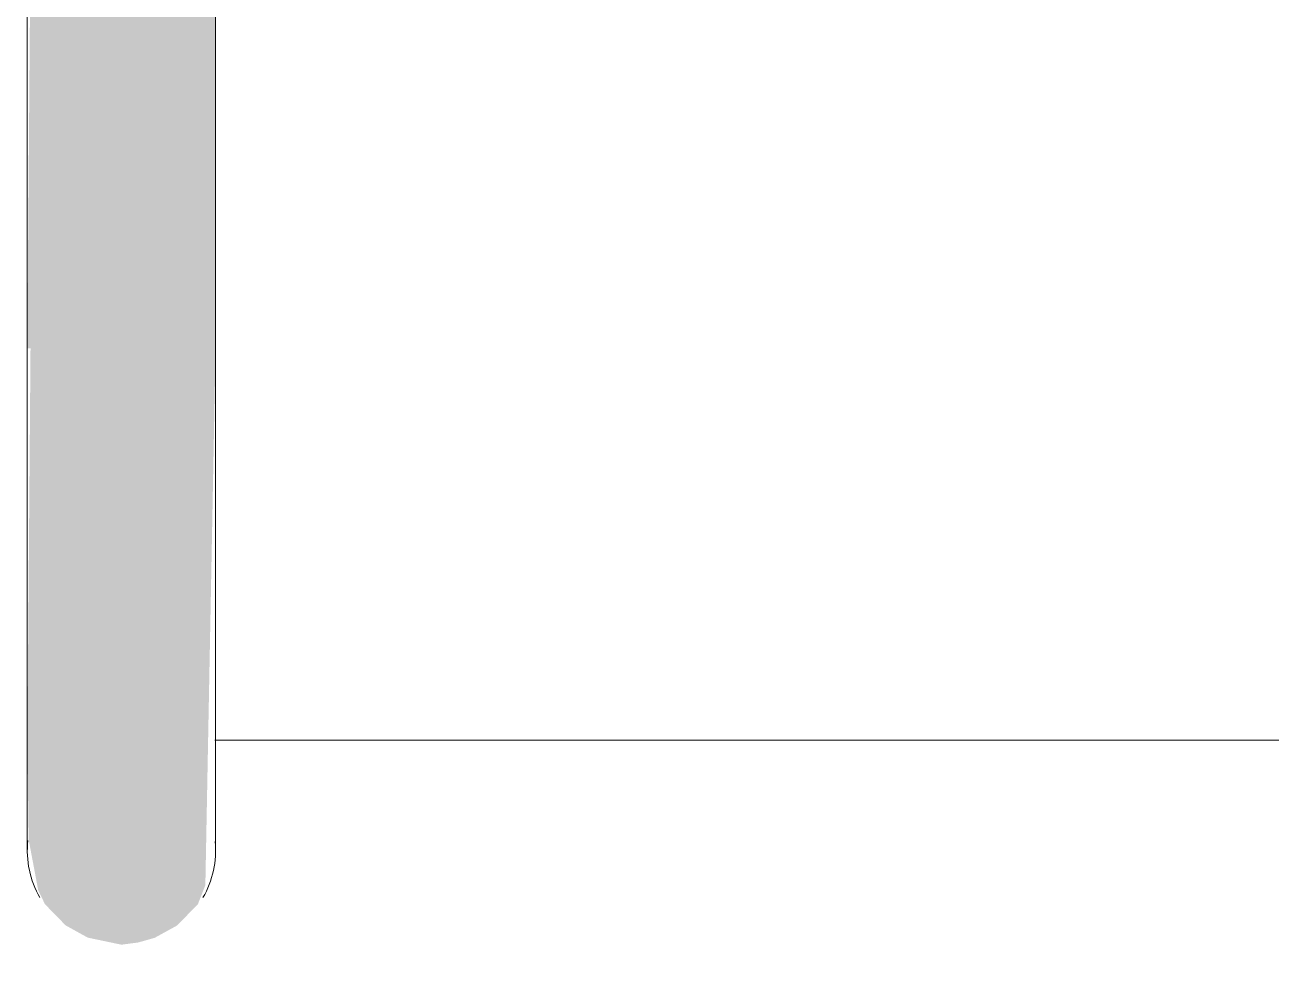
# Model space of a CAD drawing. Header units: inches. Extents: x 1822 to 8392, y -297 to 673.
# Drawn here: x 3636.3 to 3646.23, y -15.01 to -7.44 of the extents above; entities that cross this region are included whole.
import ezdxf

# ---------------------------------------------------------------- set-up
doc = ezdxf.new("R2010")
doc.units = ezdxf.units.IN
doc.header["$MEASUREMENT"] = 0
for name, color, linetype, lineweight in [('A-FLOR-HRAL', 11, 'Continuous', 9), ('S-STRS', 31, 'Continuous', 9), ('S-STRS-1', 57, 'Continuous', 9)]:
    doc.layers.add(name, color=color, linetype=linetype, lineweight=lineweight)

# ---------------------------------------------------------------- blocks, each defined once
blk = doc.blocks.new('Railing - 1_-2850776-BUILDING ELEVATION - EAST')
at = {"layer": 'A-FLOR-HRAL'}
for points in [[(3137.8237, -10.0223), (3138.5737, -10.0223), (3138.5737, -6.7723), (3137.8237, -6.7723), (3137.8237, -8.4671)], [(3139.2982, -10.0223), (3139.3237, -10.0223), (3139.2982, -6.7723), (3138.5737, -6.7723), (3138.5737, -10.0223), (3139.2233, -10.0223)], [(3138.5737, -14.7723), (3138.5737, -10.0223), (3137.8237, -10.0223), (3137.905, -14.2984), (3137.9644, -14.4497), (3138.1308, -14.6197), (3138.3082, -14.7172), (3138.4401, -14.7547)], [(3138.5737, -14.7723), (3138.8422, -14.716), (3139.0186, -14.6183), (3139.1831, -14.4497), (3139.237, -14.3385), (3139.3131, -13.934), (3139.323, -13.1429), (3139.2982, -10.0223), (3138.5737, -10.0223), (3138.5737, -14.7468)]]:
    blk.add_hatch(color=256, dxfattribs=at).paths.add_polyline_path(points, flags=0)
for p, q in [((3137.8237, -6.7723), (3137.8237, -10.0223)), ((3139.3237, -10.0223), (3139.3237, -6.7723))]:
    blk.add_line(p, q, dxfattribs=at)
at = {"layer": 'A-FLOR-HRAL', "flags": 128}
for points in [[(3137.8237, -10.0223), (3137.8237, -10.1823), (3137.8237, -10.342), (3137.8237, -10.5012), (3137.8237, -10.6596), (3137.8237, -10.817), (3137.8237, -10.9731), (3137.8237, -11.1277), (3137.8237, -11.2806), (3137.8237, -11.4314), (3137.8237, -11.58), (3137.8237, -11.7261), (3137.8237, -11.8694), (3137.8237, -12.0098), (3137.8237, -12.1471), (3137.8237, -12.2809), (3137.8237, -12.4111), (3137.8237, -12.5375), (3137.8237, -12.6599), (3137.8237, -12.778), (3137.8237, -12.8917), (3137.8237, -13.0009), (3137.8237, -13.1053), (3137.8237, -13.2047), (3137.8237, -13.2991), (3137.8237, -13.3882), (3137.8237, -13.4719), (3137.8237, -13.5502), (3137.8237, -13.6227), (3137.8237, -13.6895), (3137.8237, -13.7505), (3137.8237, -13.8055), (3137.8237, -13.8544), (3137.8237, -13.8972), (3137.8237, -13.9338), (3137.8237, -13.9641), (3137.8237, -13.9882), (3137.8237, -14.0058), (3137.8237, -14.0172), (3137.8237, -14.0221), (3137.8237, -14.0223)], [(3139.3237, -14.0223), (3139.3237, -14.0191), (3139.3237, -14.0095), (3139.3237, -13.9936), (3139.3237, -13.9712), (3139.3237, -13.9426), (3139.3237, -13.9077), (3139.3237, -13.8665), (3139.3237, -13.8193), (3139.3237, -13.7659), (3139.3237, -13.7066), (3139.3237, -13.6413), (3139.3237, -13.5703), (3139.3237, -13.4936), (3139.3237, -13.4113), (3139.3237, -13.3237), (3139.3237, -13.2307), (3139.3237, -13.1326), (3139.3237, -13.0295), (3139.3237, -12.9217), (3139.3237, -12.8091), (3139.3237, -12.6922), (3139.3237, -12.5709), (3139.3237, -12.4456), (3139.3237, -12.3164), (3139.3237, -12.1835), (3139.3237, -12.0472), (3139.3237, -11.9076), (3139.3237, -11.7651), (3139.3237, -11.6197), (3139.3237, -11.4718), (3139.3237, -11.3215), (3139.3237, -11.1692), (3139.3237, -11.015), (3139.3237, -10.8593), (3139.3237, -10.7022), (3139.3237, -10.544), (3139.3237, -10.385), (3139.3237, -10.2254), (3139.3237, -10.0655), (3139.3237, -10.0223)]]:
    blk.add_lwpolyline(points, dxfattribs=at)
at = {"layer": 'A-FLOR-HRAL'}
for start, end in [(174.51385, 210), (330, 6.09421)]:
    blk.add_arc((3138.5737, -14.0223), 0.75, start, end, dxfattribs=at)
blk = doc.blocks.new('Railing - Railing-2854362-BUILDING ELEVATION - EAST')
at = {"extrusion": (0, 0, -1), "zscale": -1}
blk.add_blockref('Railing - 1_-2850776-BUILDING ELEVATION - EAST', (-6775.6475, 0), dxfattribs=at)

msp = doc.modelspace()

# ---------------------------------------------------------------- hatches: boundary and pattern name
at = {"layer": 'S-STRS-1'}
h = msp.add_hatch(dxfattribs=at)
h.set_pattern_fill('FP_31', color=256, style=0, pattern_type=2)
h.set_pattern_definition([(49.817, (2870.5, 7.712), (27.54246, -2.39434), [2.869, -31.56]), (355.032, (2870.5, 7.712), (-5.3278, 28.6982), [2.304, -25.343]), (100.518, (2872.794, 7.513), (22.2146, 26.3041), [2.432, -26.756]), (45.999, (2870.5, 15.343), (40.9821, -6.3144), [4.306, -47.361]), (96.678, (2873.914, 14.816), (35.8916, 37.165), [3.648, -40.129]), (351.24, (2870.5, 15.343), (35.8907, 37.1645), [3.455, -38.01]), (20.876, (2874.34, 13.435), (22.9213, -15.3604), [2.878, -31.654]), (326.172, (2874.34, 13.435), (9.3434, 27.666), [2.299, -25.293]), (71.339, (2876.25, 12.155), (32.2645, 12.3053), [2.433, -26.768]), (37.321, (2870.499, 7.712), (0.46742, 12.70087), [1.264, -23.713, 1.264, -24.402, -25.379]), (37.321, (2870.499, 7.712), (0.46742, 12.70087), [-50.644, 1.264, -24.115]), (7.452, (2870.499, 7.712), (10.10176, 15.04724), [1.267, -13.4, 1.267, -23.191, -9.695]), (7.452, (2870.499, 7.712), (10.10176, 15.04724), [-39.125, 1.267, -8.428]), (327.668, (2861.936, 7.712), (20.49875, -0.86067), [1.265, -8.317, 1.265, -28.632, -39.67]), (327.668, (2861.936, 7.712), (20.49875, -0.86067), [-39.479, 1.265, -38.405]), (317.685, (2858.096, 7.712), (22.3939, 3.81943), [1.263, -11.18, 1.263, -18.569, -28.141]), (317.685, (2858.096, 7.712), (22.3939, 3.81943), [-32.276, 1.263, -26.878])])
h.paths.add_polyline_path([(3631.32374, -13.14286), (3633.82374, -13.14286), (3633.82374, -6.57143), (3631.32374, -6.57143), (3631.32374, -12.5)], flags=0)
h.paths.add_polyline_path([(3678.1963, -13.14286), (3679.82411, -13.11238), (3679.83265, -11.0166), (3679.82374, -6.57143), (3637.82167, -6.57143), (3637.82374, -10.02232), (3637.82385, -13.14286), (3669.81671, -13.14286)], flags=0)
h.paths.add_polyline_path([(3634.82374, -13.14286), (3636.32442, -13.14286), (3636.29833, -6.57143), (3634.82374, -6.57143), (3634.82374, -12.54419)], flags=0)
h.paths.add_polyline_path([(3682.23802, -13.14286), (3682.82374, -13.14286), (3682.82374, -6.57143), (3681.3221, -6.57143), (3681.31681, -10.87291), (3681.32374, -13.14286)], flags=0)
h.paths.add_polyline_path([(3683.82374, -13.14286), (3685.07374, -13.14286), (3685.07374, -12.25), (3685.82374, -12.25), (3685.82374, -11.75), (3685.07374, -11.75), (3685.07374, -6.57143), (3683.82374, -6.57143), (3683.82374, -12.5)], flags=0)
h = msp.add_hatch(dxfattribs=at)
h.set_pattern_fill('FP_30', color=256, style=0, pattern_type=2)
h.set_pattern_definition([(49.817, (2870.5, 6.388), (27.54246, -2.39434), [2.869, -31.56]), (355.032, (2870.5, 6.388), (-5.3278, 28.6982), [2.304, -25.343]), (100.518, (2872.794, 6.19), (22.2146, 26.3041), [2.432, -26.756]), (45.999, (2870.5, 14.02), (40.9821, -6.3144), [4.306, -47.361]), (96.678, (2873.914, 13.493), (35.8916, 37.165), [3.648, -40.129]), (351.24, (2870.5, 14.02), (35.8907, 37.1645), [3.455, -38.01]), (20.876, (2874.34, 12.11), (22.9213, -15.3604), [2.878, -31.654]), (326.172, (2874.34, 12.11), (9.3434, 27.666), [2.299, -25.293]), (71.339, (2876.25, 10.83), (32.2645, 12.3053), [2.433, -26.768]), (37.321, (2870.499, 6.388), (0.46742, 12.70087), [1.264, -23.713, 1.264, -24.402, -25.379]), (37.321, (2870.499, 6.388), (0.46742, 12.70087), [-50.644, 1.264, -24.115]), (7.452, (2870.499, 6.388), (10.10176, 15.04724), [1.267, -13.4, 1.267, -23.191, -9.695]), (7.452, (2870.499, 6.388), (10.10176, 15.04724), [-39.125, 1.267, -8.428]), (327.668, (2861.936, 6.388), (20.49875, -0.86067), [1.265, -8.317, 1.265, -28.632, -39.67]), (327.668, (2861.936, 6.388), (20.49875, -0.86067), [-39.479, 1.265, -38.405]), (317.685, (2858.096, 6.388), (22.3939, 3.81943), [1.263, -11.18, 1.263, -18.569, -28.141]), (317.685, (2858.096, 6.388), (22.3939, 3.81943), [-32.276, 1.263, -26.878])])
h.paths.add_polyline_path([(3631.32374, -19.71429), (3633.82374, -19.71429), (3633.82374, -13.14286), (3631.32374, -13.14286), (3631.32374, -17.44103)], flags=0)
h.paths.add_polyline_path([(3640.50977, -19.71429), (3682.82374, -19.71429), (3682.82374, -13.14286), (3681.32305, -13.14286), (3681.29714, -14.217), (3681.25377, -14.26694), (3681.22326, -14.39732), (3680.98989, -14.64026), (3680.81013, -14.72925), (3680.70231, -14.75539), (3680.43673, -14.75428), (3680.23308, -14.68607), (3680.13082, -14.61972), (3679.99308, -14.48707), (3679.91275, -14.3383), (3679.83485, -13.76252), (3679.82382, -13.14286), (3637.82286, -13.14286), (3637.81262, -14.05994), (3637.60407, -14.55265), (3637.32986, -14.72108), (3637.20738, -14.75473), (3636.94424, -14.75527), (3636.80529, -14.71597), (3636.5735, -14.57574), (3636.49109, -14.48447), (3636.41044, -14.33846), (3636.33442, -13.93395), (3636.32374, -13.14286), (3634.82374, -13.14286), (3634.82374, -19.71429), (3636.29833, -19.71429)], flags=0)
h.paths.add_polyline_path([(3683.82374, -19.71429), (3685.07374, -19.71429), (3685.07374, -18.25), (3685.82374, -18.25), (3685.82374, -17.75), (3685.07374, -17.75), (3685.07374, -13.14286), (3683.82374, -13.16288), (3683.82374, -18)], flags=0)

# ---------------------------------------------------------------- linework, layer by layer
at = {"layer": 'S-STRS'}
msp.add_line((3637.81891, -13.14286), (3679.82856, -13.14286), dxfattribs=at)

# ---------------------------------------------------------------- block references
at = {"layer": 'A-FLOR-HRAL'}
msp.add_blockref('Railing - Railing-2854362-BUILDING ELEVATION - EAST', (0, 0), dxfattribs=at)

doc.saveas('drawing.dxf')
